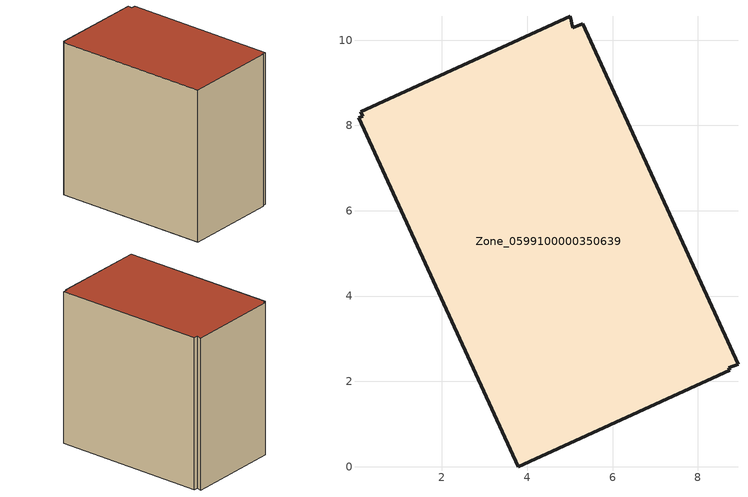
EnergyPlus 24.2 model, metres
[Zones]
Zone_0599100000350639
 floor ground (C_G): 0.1,8.32 5.01,10.56 5.07,10.29 5.31,10.39 8.94,2.4 8.72,2.32 8.74,2.26 3.79,0 0.04,8.18 0.14,8.22 z0
 wall outside (C_F): 5.01,10.56 0.1,8.32 0.14,8.22 0.04,8.18 3.79,0 8.74,2.26 8.72,2.32 8.94,2.4 5.31,10.39 5.07,10.29 5.01,10.56 z0:8.85
 roof outside (C_R): 3.79,0 8.74,2.26 8.72,2.32 8.94,2.4 5.31,10.39 5.07,10.29 5.01,10.56 0.1,8.32 0.14,8.22 0.04,8.18 z8.85
[BUILDING]
Pand.0599100000350639: North Axis=0; Terrain=City; Loads Convergence Tolerance Value=0.04; Temperature Convergence Tolerance Value=0.4; Solar Distribution=FullExterior; Maximum Number of Warmup Days=25; Minimum Number of Warmup Days=1
[Site:Location]
Rotterdam.The.Hague.AP_ZH_NLD Design_Conditions: Latitude=51.96; Longitude=4.45; Time Zone=1; Elevation=-4.5
[SITE:GROUNDTEMPERATURE:BUILDINGSURFACE]
18, 18, 18, 18, 18, 18, 18, 18, 18, 18, 18, 18
[MATERIAL] Thermal Absorptance=0.9; Solar Absorptance=0.7; Visible Absorptance=0.7
Name | Roughness | Thickness | Conductivity | Density | Specific Heat
G.TI.1992-2005 | MediumSmooth | 0.15 | 0.06 | 540 | 1210
F.TI.1992-2005 | Rough | 0.3 | 0.12 | 1920 | 840
R.TI.1992-2005 | MediumRough | 0.2 | 0.08 | 1500 | 1000
[CONSTRUCTION]
C_G: G.TI.1992-2005
C_F: F.TI.1992-2005
C_R: R.TI.1992-2005
[ZONE]
Zone_0599100000350639: Type=1; Multiplier=1; Ceiling Height=Autocalculate; Volume=Autocalculate; Floor Area=autocalculate; Part of Total Floor Area=Yes
[ZONEINFILTRATION:DESIGNFLOWRATE]
Infil_Zone_0599100000350639: Zone or ZoneList or Space or SpaceList=Zone_0599100000350639; Schedule=AlwaysOn; Design Flow Rate Calculation Method=Flow/Area; Flow Rate per Floor Area=0.0015; Constant Term Coefficient=1; Temperature Term Coefficient=0; Velocity Term Coefficient=0; Velocity Squared Term Coefficient=0
[HVACTEMPLATE:ZONE:IDEALLOADSAIRSYSTEM]
Zone_0599100000350639: Maximum Heating Supply Air Temperature=50; Minimum Cooling Supply Air Temperature=13; Maximum Heating Supply Air Humidity Ratio=0.0156; Minimum Cooling Supply Air Humidity Ratio=0.0077; Heating Limit=NoLimit; Cooling Limit=NoLimit; Dehumidification Control Type=ConstantSensibleHeatRatio; Cooling Sensible Heat Ratio=0.7; Dehumidification Setpoint=60; Humidification Control Type=None; Humidification Setpoint=30; Outdoor Air Method=None; Outdoor Air Flow Rate per Person=0.00944; Outdoor Air Flow Rate per Zone Floor Area=0; Outdoor Air Flow Rate per Zone=0; Demand Controlled Ventilation Type=None; Outdoor Air Economizer Type=NoEconomizer; Heat Recovery Type=None; Sensible Heat Recovery Effectiveness=0.7; Latent Heat Recovery Effectiveness=0.65
[ZONECONTROL:THERMOSTAT]
ThermostatControl_Zone_0599100000350639: Zone or ZoneList=Zone_0599100000350639; Control Type Schedule=DualSetpointControlType; Control 1=Thermostat_Zone_0599100000350639; Temperature Difference Between Cutout And Setpoint=0
[THERMOSTATSETPOINT:DUALSETPOINT]
Thermostat_Zone_0599100000350639: Heating Setpoint Temperature Schedule=HeatingSetpoint_Zone_0599100000350639; Cooling Setpoint Temperature Schedule=CoolingSetpoint_Zone_0599100000350639
[SCHEDULE:COMPACT]
HeatingSetpoint_Zone_0599100000350639: Through: 12/31, For: AllDays, Until: 24:00, 21
CoolingSetpoint_Zone_0599100000350639: Through: 12/31, For: AllDays, Until: 24:00, 24
DualSetpointControlType: Through: 12/31, For: AllDays, Until: 24:00, 4
AlwaysOn: Through: 12/31, For: AllDays, Until: 24:00, 1
